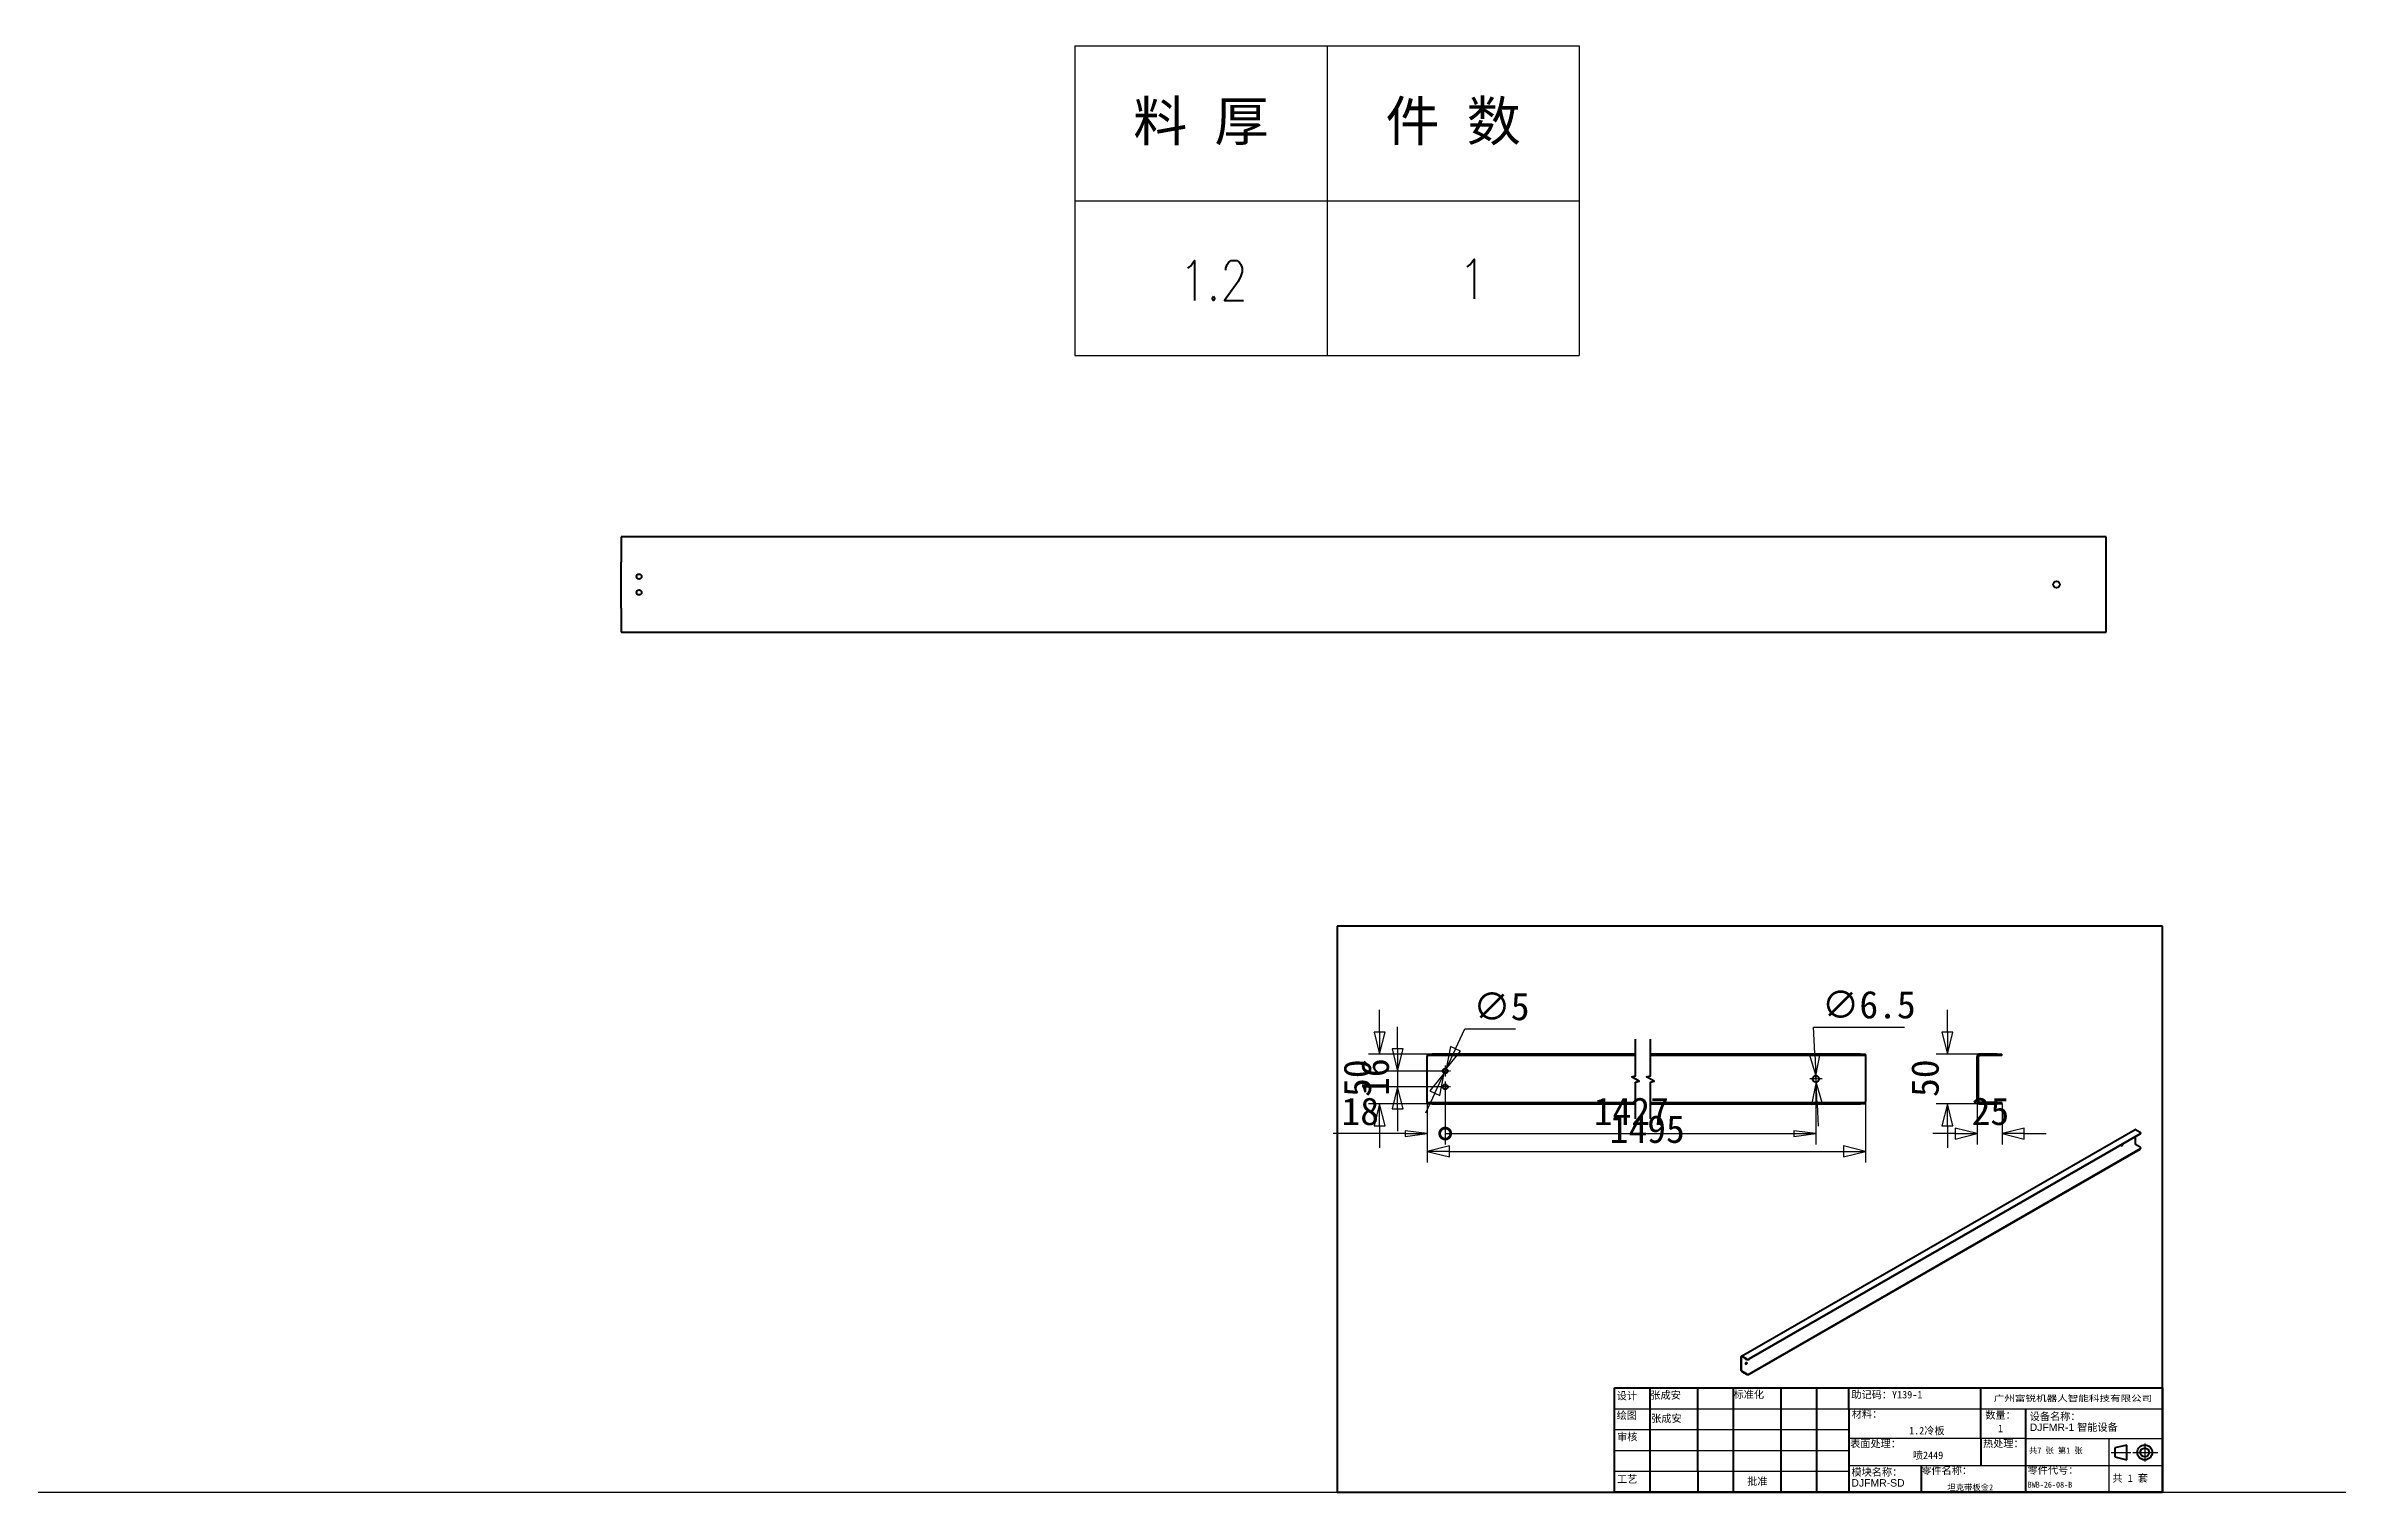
# Model space of a CAD drawing. Header units: millimetres. Extents: x 1521 to 290450, y -90694 to 6693.
# Drawn here: x 11420 to 13728, y -5627 to -4170 of the extents above; entities that cross this region are included whole.
import ezdxf
from ezdxf.enums import TextEntityAlignment as Align

# ---------------------------------------------------------------- set-up
doc = ezdxf.new("R2010")
doc.units = ezdxf.units.MM
doc.linetypes.add('CHAIN', pattern=[0.3543, 0.2362, -0.0295, 0.0591, -0.0295])
doc.layers.add('中心标记 (ISO)', color=1, linetype='Continuous', lineweight=25, true_color=0xff0000)
doc.layers.add('尺寸 (ISO)', color=5, linetype='Continuous', lineweight=25, true_color=0x0000ff)
for name, color, linetype, lineweight in [('可见 (ISO)', 7, 'Continuous', 50), ('图框 (ISO)', 7, 'Continuous', 70), ('折线 (ISO)', 7, 'Continuous', 50), ('标题 (ISO)', 7, 'Continuous', 50), ('符号 (ISO)', 7, 'Continuous', 25)]:
    doc.layers.add(name, color=color, linetype=linetype, lineweight=lineweight)
doc.styles.add('DIM', font='romans.shx', dxfattribs={"width": 0.8, "bigfont": 'bigfont.shx'})
doc.styles.get("Standard").update_dxf_attribs({"font": 'arial.ttf'})
doc.styles.add('文本样式126', font='simfang.ttf', dxfattribs={"width": 1.3})
doc.styles.add('文本样式19', font='tahoma.ttf')
doc.styles.add('文本样式91', font='simfang.ttf')
doc.styles.add('注释文本 (ISO)', font='simfang.ttf')
doc.dimstyles.new('默认 (GB)', dxfattribs={"dimscale": 11.111111, "dimtxt": 2.5, "dimasz": 2, "dimexe": 1, "dimexo": 0, "dimgap": 0.75, "dimtad": 1, "dimtoh": 1, "dimrnd": 1e-08, "dimdsep": 46, "dimtxsty": '注释文本 (ISO)', "dimblk": 'Filled-2', "dimcen": 0.09, "dimdle": 10, "dimclrd": 256, "dimclre": 256, "dimclrt": 256, "dimaunit": 1, "dimadec": 3, "dimazin": 2, "dimtfac": 0.52, "dimtmove": 0, "dimatfit": 3, "dimldrblk": 'Filled-1', "dimfxl": 0, "dimtolj": 1, "dimlwd": -1, "dimlwe": -1, "dimarcsym": 0})

# ---------------------------------------------------------------- blocks, each defined once
blk = doc.blocks.new('图框 A3-A4')
at = {"layer": '图框 (ISO)'}
for p, q in [((287, 200), (10, 200)), ((10, 200), (10, 10)), ((287, 10), (287, 200)), ((10, 10), (287, 10))]:
    blk.add_line(p, q, dxfattribs=at)
blk = doc.blocks.new('标题栏 GB1')
at = {"layer": '标题 (ISO)'}
for p, q in [((194.57, 65.23), (194.57, 72.23)), ((194.57, 72.23), (378.57, 72.23)), ((206.57, 65.23), (206.57, 72.23)), ((222.57, 65.23), (222.57, 72.23)), ((234.57, 65.23), (234.57, 72.23)), ((250.57, 65.23), (250.57, 72.23)), ((262.57, 65.23), (262.57, 72.23)), ((273.31, 65.23), (273.31, 72.23)), ((317.57, 65.23), (317.57, 72.23)), ((378.57, 72.23), (378.57, 65.23)), ((194.57, 37.23), (194.57, 65.23)), ((206.57, 37.23), (206.57, 65.23)), ((222.57, 44.23), (222.57, 65.23)), ((234.57, 37.23), (234.57, 65.23)), ((250.57, 37.23), (250.57, 65.23)), ((262.57, 37.23), (262.57, 65.23)), ((273.31, 65.23), (273.31, 37.23)), ((317.57, 55.23), (317.57, 65.23)), ((378.57, 65.23), (378.57, 37.23)), ((317.57, 55.23), (317.57, 46.23)), ((297.57, 46.23), (297.57, 37.23)), ((366.57, 53.06), (362.57, 52.06)), ((362.57, 52.06), (362.57, 49.06)), ((362.57, 49.06), (366.57, 48.06)), ((366.57, 48.06), (366.57, 53.06)), ((222.57, 44.23), (222.57, 37.23)), ((378.57, 37.23), (194.57, 37.23))]:
    blk.add_line(p, q, dxfattribs=at)
at = {"layer": '标题 (ISO)', "lineweight": 25}
for p, q in [((194.57, 65.23), (273.31, 65.23)), ((273.31, 65.23), (378.57, 65.23)), ((194.57, 58.23), (273.31, 58.23)), ((332.57, 55.23), (273.31, 55.23)), ((332.57, 55.23), (378.57, 55.23)), ((360.57, 55.23), (360.57, 46.23)), ((194.57, 51.23), (273.31, 51.23)), ((273.31, 46.23), (378.57, 46.23)), ((360.57, 46.23), (360.57, 37.23)), ((361.32, 50.56), (367.88, 50.56)), ((368.55, 50.56), (370.07, 50.56)), ((370.07, 50.56), (376.97, 50.56)), ((372.58, 53.56), (372.58, 47.56)), ((194.57, 44.23), (273.31, 44.23))]:
    blk.add_line(p, q, dxfattribs=at)
at = {"layer": '标题 (ISO)', "lineweight": 50}
blk.add_line((332.57, 65.23), (332.57, 37.23), dxfattribs=at)
at = {"layer": '标题 (ISO)'}
for radius in [2.5, 1.5]:
    blk.add_circle((372.57, 50.56), radius, dxfattribs=at)
at = {"layer": '标题 (ISO)', "style": '文本样式126', "width": 1.3}
blk.add_text('广州富锐机器人智能科技有限公司', height=2, dxfattribs=at).set_placement((348.5, 68.73), align=Align.MIDDLE_CENTER)
at = {"layer": '标题 (ISO)', "char_height": 2.5, "style": '注释文本 (ISO)'}
for s, insert, attachment_point in [('\\f仿宋|b0|i0;设计', (195.38, 70.83), 1), ('张成安', (206.66, 71.05), 1), ('\\f仿宋|b0|i0;标准化', (234.57, 71.28), 1), ('助记码：Y139-1', (274.11, 71.21), 1), ('\\f仿宋|b0|i0;绘图', (195.35, 64.28), 1), ('张成安', (206.92, 63.22), 1), ('\\f仿宋|b0|i0;材料：', (274.24, 64.72), 1), ('\\f仿宋|b0|i0;数量：', (319.04, 64.37), 1), ('\\f仿宋|b0|i0;审核', (195.48, 57.07), 1), ('\\f仿宋|b0|i0;热处理：', (318.29, 54.82), 1), ('\\f仿宋|b0|i0;零件名称：', (297.57, 45.8), 1), ('\\f仿宋|b0|i0;零件代号：', (333.25, 45.9), 1), ('\\f仿宋|b0|i0;批准', (242.57, 40.73), 5)]:
    blk.add_mtext(s, dxfattribs=dict(at, insert=insert, attachment_point=attachment_point))
at = {"layer": '标题 (ISO)', "char_height": 2.5, "attachment_point": 1, "line_spacing_factor": 0.872369, "style": '注释文本 (ISO)'}
for s, insert in [('设备名称：\\P\\fArial|b0|i0;\\H2.5000;DJFMR-1 智能设备', (333.96, 63.91)), ('模块名称：\\P\\fArial|b0|i0;\\H2.5000;DJFMR-SD', (274.14, 45.23))]:
    blk.add_mtext(s, dxfattribs=dict(at, insert=insert))
at = {"layer": '标题 (ISO)', "char_height": 2.5, "attachment_point": 1, "style": '注释文本 (ISO)'}
for s, insert, width in [('\\f仿宋|b0|i0;表面处理：', (273.7, 54.78), 18.7135), ('\\f仿宋|b0|i0;工艺', (195.45, 42.85), 7.4854), ('  共 1 套', (358.32, 43.18), 17.7919)]:
    blk.add_mtext(s, dxfattribs=dict(at, insert=insert, width=width))
at = {"layer": '标题 (ISO)', "insert": (333.72, 52.22), "char_height": 2, "width": 27.2374, "attachment_point": 1, "line_spacing_factor": 0.856364, "style": '注释文本 (ISO)'}
blk.add_mtext('\\f仿宋|b0|i0;\\H2.0000;共7 张 第1 张', dxfattribs=at)
at = {"layer": '标题 (ISO)'}
for tag, p, height, style in [('材料_001', (273.82, 56.78), 2.5, '注释文本 (ISO)'), ('零件代号_001', (297.34, 38.19), 2, '文本样式91'), ('描述_001', (333.22, 38.74), 2, '文本样式91')]:
    blk.add_attdef(tag, p, '', height=height, dxfattribs=dict(at, style=style))
at = {"layer": '标题 (ISO)', "style": '文本样式91'}
blk.add_attdef('热处理', text='', height=2, dxfattribs=at).set_placement((318.2, 50.63), align=Align.TOP_LEFT)
at = {"layer": '标题 (ISO)', "style": '文本样式19'}
for tag, p in [('工程核准人', (256.57, 40.73)), ('工程批准日期', (267.94, 40.73))]:
    blk.add_attdef(tag, text='', height=1, dxfattribs=at).set_placement(p, align=Align.MIDDLE_CENTER)
blk = doc.blocks.new('Filled-2')
at = {"color": 0}
for p, q in [((0, 0), (-1, 0.25)), ((-1, 0.25), (-1, -0.25)), ((-1, 0), (0, 0)), ((-1, -0.25), (0, 0))]:
    blk.add_line(p, q, dxfattribs=at)
at = {"color": 0, "flags": 128}
blk.add_lwpolyline([(-1, -0.25), (0, 0), (-1, 0.25), (-1, -0.25)], dxfattribs=at)
at = {"color": 0}
blk.add_solid([(-1, -0.25), (0, 0), (-1, 0.25), (-1, -0.25)], dxfattribs=at)
blk = doc.blocks.new('*D263')
at = {"layer": 'Defpoints', "color": 0, "transparency": 16777216}
for p in [(13364.4, -5233.5), (13389.4, -5235.9), (13364.4, -5265.9)]:
    blk.add_point(p, dxfattribs=at)
at = {"layer": '尺寸 (ISO)', "transparency": 16777216}
for p, q in [((13364.4, -5233.5), (13364.4, -5277)), ((13389.4, -5235.9), (13389.4, -5277)), ((13342.1, -5265.9), (13319.9, -5265.9)), ((13411.6, -5265.9), (13433.8, -5265.9))]:
    blk.add_line(p, q, dxfattribs=at)
at = {"layer": '尺寸 (ISO)', "transparency": 16777216, "xscale": 22.22222222222222, "yscale": 22.22222222222222, "zscale": 22.22222222222222}
blk.add_blockref('Filled-2', (13364.4, -5265.9), dxfattribs=at)
at = {"layer": '尺寸 (ISO)', "transparency": 16777216, "xscale": 22.22222222222222, "yscale": 22.22222222222222, "zscale": 22.22222222222222, "rotation": 180}
blk.add_blockref('Filled-2', (13389.4, -5265.9), dxfattribs=at)
at = {"layer": '尺寸 (ISO)', "transparency": 16777216, "insert": (13358.8, -5229.5), "char_height": 27.78, "attachment_point": 1, "style": '注释文本 (ISO)'}
blk.add_mtext('\\A1;25', dxfattribs=at)
blk = doc.blocks.new('Filled-1')
at = {"color": 0}
for p, q in [((0, 0), (-1, 0.125)), ((-1, 0.125), (-1, -0.125)), ((-1, 0), (0, 0)), ((-1, -0.125), (0, 0))]:
    blk.add_line(p, q, dxfattribs=at)
at = {"color": 0, "flags": 128}
blk.add_lwpolyline([(-1, -0.125), (0, 0), (-1, 0.125), (-1, -0.125)], dxfattribs=at)
at = {"color": 0}
blk.add_solid([(-1, -0.125), (0, 0), (-1, 0.125), (-1, -0.125)], dxfattribs=at)
blk = doc.blocks.new('_DotSmall')
at = {"color": 0, "linetype": 'ByBlock', "const_width": 0.5}
blk.add_lwpolyline([(-0.0625, 0, 1), (0.0625, 0, 1)], format="xyb", close=True, dxfattribs=at)
blk = doc.blocks.new('*D264')
at = {"layer": 'Defpoints', "color": 0, "transparency": 16777216}
for p in [(12810.8, -5233.5), (12828.8, -5218.9), (12828.8, -5265.9)]:
    blk.add_point(p, dxfattribs=at)
at = {"layer": '尺寸 (ISO)', "transparency": 16777216}
for p, q in [((12810.8, -5233.5), (12810.8, -5277)), ((12828.8, -5218.9), (12828.8, -5277)), ((12788.6, -5265.9), (12716, -5265.9)), ((12828.8, -5265.9), (12873.2, -5265.9))]:
    blk.add_line(p, q, dxfattribs=at)
at = {"layer": '尺寸 (ISO)', "transparency": 16777216, "xscale": 22.22222222222222, "yscale": 22.22222222222222, "zscale": 22.22222222222222, "rotation": 180}
blk.add_blockref('_DotSmall', (12828.8, -5265.9), dxfattribs=at)
at = {"layer": '尺寸 (ISO)', "transparency": 16777216, "xscale": 22.22222222222222, "yscale": 22.22222222222222, "zscale": 22.22222222222222}
blk.add_blockref('Filled-1', (12810.8, -5265.9), dxfattribs=at)
at = {"layer": '尺寸 (ISO)', "transparency": 16777216, "insert": (12724.4, -5229.5), "char_height": 27.78, "attachment_point": 1, "style": '注释文本 (ISO)'}
blk.add_mtext('\\A1;18', dxfattribs=at)
blk = doc.blocks.new('*D265')
at = {"layer": 'Defpoints', "color": 0, "transparency": 16777216}
for p in [(13202, -5210.9), (12828.8, -5218.9), (13202, -5265.9)]:
    blk.add_point(p, dxfattribs=at)
at = {"layer": '尺寸 (ISO)', "transparency": 16777216}
for p, q in [((13202, -5210.9), (13202, -5277)), ((12828.8, -5218.9), (12828.8, -5277)), ((12828.8, -5265.9), (13179.8, -5265.9))]:
    blk.add_line(p, q, dxfattribs=at)
at = {"layer": '尺寸 (ISO)', "transparency": 16777216, "xscale": 22.22222222222222, "yscale": 22.22222222222222, "zscale": 22.22222222222222, "rotation": 180}
blk.add_blockref('_DotSmall', (12828.8, -5265.9), dxfattribs=at)
at = {"layer": '尺寸 (ISO)', "transparency": 16777216, "xscale": 22.22222222222222, "yscale": 22.22222222222222, "zscale": 22.22222222222222}
blk.add_blockref('Filled-1', (13202, -5265.9), dxfattribs=at)
at = {"layer": '尺寸 (ISO)', "transparency": 16777216, "insert": (12978.4, -5229.5), "char_height": 27.78, "attachment_point": 1, "style": '注释文本 (ISO)'}
blk.add_mtext('\\A1;1427', dxfattribs=at)
blk = doc.blocks.new('*D266')
at = {"layer": 'Defpoints', "color": 0, "transparency": 16777216}
for p in [(12810.8, -5233.5), (13252, -5233.5), (13252, -5283.9)]:
    blk.add_point(p, dxfattribs=at)
at = {"layer": '尺寸 (ISO)', "transparency": 16777216}
for p, q in [((12810.8, -5233.5), (12810.8, -5295)), ((13252, -5233.5), (13252, -5295)), ((12833, -5283.9), (13229.8, -5283.9))]:
    blk.add_line(p, q, dxfattribs=at)
at = {"layer": '尺寸 (ISO)', "transparency": 16777216, "xscale": 22.22222222222222, "yscale": 22.22222222222222, "zscale": 22.22222222222222, "rotation": 180}
blk.add_blockref('Filled-2', (12810.8, -5283.9), dxfattribs=at)
at = {"layer": '尺寸 (ISO)', "transparency": 16777216, "xscale": 22.22222222222222, "yscale": 22.22222222222222, "zscale": 22.22222222222222}
blk.add_blockref('Filled-2', (13252, -5283.9), dxfattribs=at)
at = {"layer": '尺寸 (ISO)', "transparency": 16777216, "insert": (12994.4, -5247.5), "char_height": 27.78, "attachment_point": 1, "style": '注释文本 (ISO)'}
blk.add_mtext('\\A1;1495', dxfattribs=at)
blk = doc.blocks.new('*D267')
at = {"layer": 'Defpoints', "color": 0, "transparency": 16777216}
for p in [(12762.8, -5185.9), (12815.8, -5185.9), (12815.8, -5235.9)]:
    blk.add_point(p, dxfattribs=at)
at = {"layer": '尺寸 (ISO)', "transparency": 16777216}
for p, q in [((12762.8, -5163.7), (12762.8, -5141.4)), ((12815.8, -5185.9), (12751.7, -5185.9)), ((12815.8, -5235.9), (12751.7, -5235.9)), ((12762.8, -5258.1), (12762.8, -5280.3))]:
    blk.add_line(p, q, dxfattribs=at)
at = {"layer": '尺寸 (ISO)', "transparency": 16777216, "xscale": 22.22222222222222, "yscale": 22.22222222222222, "zscale": 22.22222222222222}
for p, rotation in [((12762.8, -5185.9), 270), ((12762.8, -5235.9), 90)]:
    blk.add_blockref('Filled-2', p, dxfattribs=dict(at, rotation=rotation))
at = {"layer": '尺寸 (ISO)', "transparency": 16777216, "insert": (12726.4, -5229), "char_height": 27.78, "attachment_point": 1, "rotation": 90, "style": '注释文本 (ISO)'}
blk.add_mtext('\\A1;50', dxfattribs=at)
blk = doc.blocks.new('*D268')
at = {"layer": 'Defpoints', "color": 0, "transparency": 16777216}
for p in [(12828.8, -5202.9), (12780.8, -5218.9), (12828.8, -5218.9)]:
    blk.add_point(p, dxfattribs=at)
at = {"layer": '尺寸 (ISO)', "transparency": 16777216}
for p, q in [((12780.8, -5180.7), (12780.8, -5158.4)), ((12828.8, -5202.9), (12769.7, -5202.9)), ((12780.8, -5202.9), (12780.8, -5218.9)), ((12828.8, -5218.9), (12769.7, -5218.9)), ((12780.8, -5241.1), (12780.8, -5263.3))]:
    blk.add_line(p, q, dxfattribs=at)
at = {"layer": '尺寸 (ISO)', "transparency": 16777216, "xscale": 22.22222222222222, "yscale": 22.22222222222222, "zscale": 22.22222222222222}
for p, rotation in [((12780.8, -5202.9), 270), ((12780.8, -5218.9), 90)]:
    blk.add_blockref('Filled-2', p, dxfattribs=dict(at, rotation=rotation))
at = {"layer": '尺寸 (ISO)', "transparency": 16777216, "insert": (12744.4, -5227.9), "char_height": 27.78, "attachment_point": 1, "rotation": 90, "style": '注释文本 (ISO)'}
blk.add_mtext('\\A1;16', dxfattribs=at)
blk = doc.blocks.new('*D269')
at = {"layer": 'Defpoints', "color": 0, "transparency": 16777216}
for p in [(13201.9, -5207.6), (13202.2, -5214.1)]:
    blk.add_point(p, dxfattribs=at)
at = {"layer": '尺寸 (ISO)', "transparency": 16777216}
for p, q in [((13200.9, -5185.4), (13199.6, -5158.7)), ((13199.6, -5158.7), (13291.3, -5158.7)), ((13202.2, -5214.1), (13201.9, -5207.6)), ((13203.2, -5236.3), (13204.2, -5258.5))]:
    blk.add_line(p, q, dxfattribs=at)
at = {"layer": '尺寸 (ISO)', "transparency": 16777216, "xscale": 22.22222222222222, "yscale": 22.22222222222222, "zscale": 22.22222222222222}
for p, rotation in [((13201.9, -5207.6), 272.6141940548302), ((13202.2, -5214.1), 92.61419405483021)]:
    blk.add_blockref('Filled-2', p, dxfattribs=dict(at, rotation=rotation))
at = {"layer": '尺寸 (ISO)', "transparency": 16777216, "insert": (13208, -5122.1), "char_height": 27.78, "attachment_point": 1, "style": '注释文本 (ISO)'}
blk.add_mtext('\\A1;∅6.5', dxfattribs=at)
blk = doc.blocks.new('*D270')
at = {"layer": 'Defpoints', "color": 0, "transparency": 16777216}
for p in [(12827.7, -5205.2), (12829.9, -5200.6)]:
    blk.add_point(p, dxfattribs=at)
at = {"layer": '尺寸 (ISO)', "transparency": 16777216}
for p, q in [((12839.3, -5180.5), (12848.7, -5160.4)), ((12848.7, -5160.4), (12899.7, -5160.4)), ((12827.7, -5205.2), (12829.9, -5200.6)), ((12818.3, -5225.3), (12808.9, -5245.4))]:
    blk.add_line(p, q, dxfattribs=at)
at = {"layer": '尺寸 (ISO)', "transparency": 16777216, "xscale": 22.22222222222222, "yscale": 22.22222222222222, "zscale": 22.22222222222222}
for p, rotation in [((12829.9, -5200.6), 244.9754481591985), ((12827.7, -5205.2), 64.97544815919848)]:
    blk.add_blockref('Filled-2', p, dxfattribs=dict(at, rotation=rotation))
at = {"layer": '尺寸 (ISO)', "transparency": 16777216, "insert": (12857, -5123.9), "char_height": 27.78, "attachment_point": 1, "style": '注释文本 (ISO)'}
blk.add_mtext('\\A1;∅5', dxfattribs=at)
blk = doc.blocks.new('*D271')
at = {"layer": 'Defpoints', "color": 0, "transparency": 16777216}
for p in [(13366.8, -5185.9), (13334.4, -5235.9), (13366.8, -5235.9)]:
    blk.add_point(p, dxfattribs=at)
at = {"layer": '尺寸 (ISO)', "transparency": 16777216}
for p, q in [((13334.4, -5163.7), (13334.4, -5141.4)), ((13366.8, -5185.9), (13323.2, -5185.9)), ((13366.8, -5235.9), (13323.2, -5235.9)), ((13334.4, -5258.1), (13334.4, -5280.3))]:
    blk.add_line(p, q, dxfattribs=at)
at = {"layer": '尺寸 (ISO)', "transparency": 16777216, "xscale": 22.22222222222222, "yscale": 22.22222222222222, "zscale": 22.22222222222222}
for p, rotation in [((13334.4, -5185.9), 270), ((13334.4, -5235.9), 90)]:
    blk.add_blockref('Filled-2', p, dxfattribs=dict(at, rotation=rotation))
at = {"layer": '尺寸 (ISO)', "transparency": 16777216, "insert": (13297.9, -5229), "char_height": 27.78, "attachment_point": 1, "rotation": 90, "style": '注释文本 (ISO)'}
blk.add_mtext('\\A1;50', dxfattribs=at)
blk = doc.blocks.new('*T23')
at = {"color": 0, "linetype": 'ByBlock', "lineweight": -2, "transparency": 16777216}
for p, q in [((0, 0), (127, 0)), ((0, 0), (0, -78)), ((63.5, 0), (63.5, -78)), ((127, 0), (127, -78)), ((0, -39), (127, -39)), ((0, -78), (127, -78))]:
    blk.add_line(p, q, dxfattribs=at)
at = {"color": 0, "transparency": 16777216, "char_height": 10, "width": 60.5, "attachment_point": 5}
for s, insert in [('{\\fSimSun|b0|i0|c134|p2;料 厚}', (31.75, -19.5)), ('{\\fSimSun|b0|i0|c134|p2;件 数}', (95.25, -19.5))]:
    blk.add_mtext(s, dxfattribs=dict(at, insert=insert))
blk = doc.blocks.new('拆图参数')
blk.add_blockref('*T23', (-63.5, 78))
at = {"style": 'DIM', "width": 0.8}
blk.add_attdef('6', text='', height=10, dxfattribs=at).set_placement((-37.13, 18.91), align=Align.MIDDLE_LEFT)
blk.add_attdef('1', text='', height=10, dxfattribs=at).set_placement((36.65, 19.27), align=Align.MIDDLE_CENTER)

msp = doc.modelspace()

# ---------------------------------------------------------------- linework, layer by layer
msp.add_line((2367.9154, -5627.0721), (25519.491, -5627.0721))
at = {"layer": '中心标记 (ISO)', "linetype": 'CHAIN', "ltscale": 4.074327}
for p, q in [((12834.2948, -5202.8895), (12823.2948, -5202.8895)), ((12828.7948, -5197.3895), (12828.7948, -5208.3895)), ((12828.7948, -5213.3895), (12828.7948, -5224.3895)), ((12834.2948, -5218.8895), (12823.2948, -5218.8895))]:
    msp.add_line(p, q, dxfattribs=at)
at = {"layer": '中心标记 (ISO)', "linetype": 'CHAIN', "ltscale": 4.629931}
for p, q in [((13208.262, -5210.8895), (13195.762, -5210.8895)), ((13202.012, -5204.6395), (13202.012, -5217.1395))]:
    msp.add_line(p, q, dxfattribs=at)
at = {"layer": '可见 (ISO)'}
for p, q in [((11999.1964, -4664.7625), (11999.1964, -4689.0625)), ((13494.1964, -4664.7625), (11999.1964, -4664.7625)), ((13494.1964, -4760.9625), (13494.1964, -4664.7625)), ((11999.1964, -4689.0625), (11999.1964, -4690.2625)), ((11999.1964, -4735.4625), (11999.1964, -4690.2625)), ((11999.1964, -4736.6625), (11999.1964, -4735.4625)), ((11999.1964, -4736.6625), (11999.1964, -4760.9625)), ((11999.1964, -4760.9625), (13494.1964, -4760.9625)), ((12810.7948, -5185.8895), (12815.7948, -5185.8895)), ((12810.7948, -5185.8895), (12810.7948, -5187.0895)), ((12815.7948, -5187.0895), (12810.7948, -5187.0895)), ((12810.7948, -5187.0895), (12810.7948, -5188.2895)), ((12810.7948, -5233.4895), (12810.7948, -5188.2895)), ((13020.363, -5185.8895), (12815.7948, -5185.8895)), ((13020.363, -5187.0895), (12815.7948, -5187.0895)), ((13247.012, -5185.8895), (13035.363, -5185.8895)), ((13247.012, -5187.0895), (13035.363, -5187.0895)), ((13247.012, -5185.8895), (13252.012, -5185.8895)), ((13252.012, -5187.0895), (13247.012, -5187.0895)), ((13252.012, -5187.0895), (13252.012, -5185.8895)), ((13252.012, -5187.0895), (13252.012, -5188.2895)), ((13252.012, -5188.2895), (13252.012, -5233.4895)), ((13364.3513, -5233.4895), (13364.3513, -5188.2895)), ((13365.5513, -5233.4895), (13365.5513, -5188.2895)), ((13384.3513, -5185.8895), (13366.7513, -5185.8895)), ((13384.3513, -5187.0895), (13366.7513, -5187.0895)), ((13384.3513, -5185.8895), (13389.3513, -5185.8895)), ((13389.3513, -5187.0895), (13384.3513, -5187.0895)), ((13389.3513, -5187.0895), (13389.3513, -5185.8895)), ((12810.7948, -5234.6895), (12810.7948, -5233.4895)), ((12810.7948, -5234.6895), (12815.7948, -5234.6895)), ((12810.7948, -5234.6895), (12810.7948, -5235.8895)), ((12815.7948, -5235.8895), (12810.7948, -5235.8895)), ((12815.7948, -5234.6895), (13020.363, -5234.6895)), ((12815.7948, -5235.8895), (13020.363, -5235.8895)), ((13035.363, -5234.6895), (13247.012, -5234.6895)), ((13035.363, -5235.8895), (13247.012, -5235.8895)), ((13247.012, -5234.6895), (13252.012, -5234.6895)), ((13252.012, -5235.8895), (13247.012, -5235.8895)), ((13252.012, -5234.6895), (13252.012, -5233.4895)), ((13252.012, -5235.8895), (13252.012, -5234.6895)), ((13384.3513, -5234.6895), (13366.7513, -5234.6895)), ((13366.7513, -5235.8895), (13384.3513, -5235.8895)), ((13384.3513, -5234.6895), (13389.3513, -5234.6895)), ((13389.3513, -5235.8895), (13384.3513, -5235.8895)), ((13389.3513, -5235.8895), (13389.3513, -5234.6895)), ((13126.9468, -5490.1288), (13523.3686, -5261.8447)), ((13523.8177, -5261.8889), (13528.4846, -5264.5763)), ((13528.4846, -5266.1033), (13134.7145, -5492.8604)), ((13528.4846, -5266.4712), (13134.7145, -5493.2283)), ((13134.7145, -5507.8216), (13528.4846, -5281.0644)), ((13134.7145, -5508.1895), (13528.4846, -5281.4323)), ((13523.4995, -5269.342), (13523.4995, -5276.2988)), ((13528.4846, -5279.5375), (13523.8177, -5276.85)), ((13529.0338, -5265.7077), (13529.0338, -5265.3398)), ((13529.0338, -5280.301), (13529.0338, -5280.6688)), ((13126.7596, -5504.3997), (13126.7596, -5490.5423)), ((13127.0778, -5504.5829), (13127.0778, -5490.7255)), ((13132.0629, -5492.8604), (13127.396, -5490.173)), ((13132.0629, -5493.2283), (13127.396, -5490.5408)), ((13132.0629, -5507.8216), (13127.396, -5505.1341)), ((13127.396, -5505.502), (13132.0629, -5508.1895))]:
    msp.add_line(p, q, dxfattribs=at)
for centre, radius in [((12017.1964, -4704.8625), 2.5), ((12017.1964, -4720.8625), 2.5), ((13444.1964, -4712.8625), 3.25), ((12828.7948, -5202.8895), 2.5), ((13202.012, -5210.8895), 3.25), ((12828.7948, -5218.8895), 2.5)]:
    msp.add_circle(centre, radius, dxfattribs=at)
for centre, radius, start, end in [((13366.7513, -5188.2895), 2.4, 90, 180), ((13366.7513, -5188.2895), 1.2, 90, 180), ((13366.7513, -5233.4895), 2.4, 180, 270), ((13366.7513, -5233.4895), 1.2, 180, 270)]:
    msp.add_arc(centre, radius, start, end, dxfattribs=at)
for centre, major_axis, ratio, start_param, end_param in [((13523.8177, -5262.6246), (-0.4491, 0.7799), 0.578093116, 5.499720852, 6.283185307), ((13510.2413, -5277.005), (-0.6082, -1.0561), 0.578093116, 5.467582903, 8.665716621), ((13509.9231, -5276.8218), (-0.6082, -1.0561), 0.578093116, 0.263625165, 2.00783427), ((13523.8177, -5276.4821), (-0.2246, 0.39), 0.578093116, 0.787331872, 2.358128199), ((13527.1588, -5265.3398), (1.875, 0), 0.575861701, 5.497787144, 7.068583471), ((13527.1588, -5265.7077), (1.875, 0), 0.575861701, 5.497787144, 6.283185307), ((13527.1588, -5280.301), (1.875, 0), 0.575861701, 5.497787144, 7.068583471), ((13527.1588, -5280.6688), (1.875, 0), 0.575861701, 5.497787144, 6.283185307), ((13127.396, -5490.9087), (-0.4491, 0.7799), 0.578093116, 5.499720852, 7.070517179), ((13127.396, -5490.9087), (-0.2246, 0.39), 0.578093116, 5.499720852, 7.070517179), ((13131.8507, -5492.453), (-0.4678, -0.8124), 0.578093116, 5.36060645, 7.205764165), ((13127.396, -5504.7662), (0.4491, -0.7799), 0.578093116, 3.928924525, 5.499720852), ((13127.396, -5504.7662), (-0.2246, 0.39), 0.578093116, 0.787331872, 2.358128199), ((13131.5326, -5492.2698), (-0.4678, -0.8124), 0.578093116, 0.345595292, 0.922578857), ((13131.5326, -5497.1751), (-0.4678, -0.8124), 0.578093116, 0.345595292, 2.795997362), ((13133.3887, -5492.097), (-1.875, 0), 0.575861701, 0.785398163, 2.35619449), ((13133.3887, -5492.4648), (1.875, 0), 0.575861701, 3.926990817, 5.497787144), ((13133.3887, -5507.0581), (-1.875, 0), 0.575861701, 0.785398163, 2.35619449), ((13133.3887, -5507.426), (1.875, 0), 0.575861701, 3.926990817, 5.497787144)]:
    msp.add_ellipse(centre, major_axis=major_axis, ratio=ratio, start_param=start_param, end_param=end_param, dxfattribs=at)
msp.add_ellipse((13131.8507, -5497.3583), major_axis=(0.4678, 0.8124), ratio=0.578093116, dxfattribs=at)
at = {"layer": '折线 (ISO)', "flags": 128}
for points in [[(13020.363, -5250.8895), (13020.363, -5214.0594), (13024.113, -5213.0546), (13016.613, -5208.7245), (13020.363, -5207.7197), (13020.363, -5170.8895)], [(13035.363, -5250.8895), (13035.363, -5214.0594), (13039.113, -5213.0546), (13031.613, -5208.7245), (13035.363, -5207.7197), (13035.363, -5170.8895)]]:
    msp.add_lwpolyline(points, dxfattribs=at)

# ---------------------------------------------------------------- block references
at = {"xscale": 4, "yscale": 4, "zscale": 4}
msp.add_blockref('拆图参数', (12709.8206, -4482.3165), dxfattribs=at).add_auto_attribs({'1': '1', '6': '1.2'})
at = {"xscale": 3, "yscale": 3, "zscale": 3}
msp.add_blockref('图框 A3-A4', (12690.0976, -5657.0721), dxfattribs=at)
ref = msp.add_blockref('标题栏 GB1', (12415.3842, -5738.7477), dxfattribs=dict(xscale=3, yscale=3, zscale=3))
ref.add_attrib('零件代号_001', '坦克带板金2', (13334.376, -5625.252), dxfattribs={"layer": '标题 (ISO)', "height": 6, "style": '文本样式91'})
ref.add_attrib('描述_001', 'BWB-26-08-B', (13415.1899, -5622.5278), dxfattribs={"layer": '标题 (ISO)', "height": 6, "style": '文本样式91'})
ref.add_attrib('材料_001', '1.2冷板', (13295.828, -5568.8486), dxfattribs={"layer": '标题 (ISO)', "height": 7.5, "style": '注释文本 (ISO)'})

# ---------------------------------------------------------------- texts
at = {"layer": '符号 (ISO)', "insert": (13385.2864, -5559.2281), "char_height": 7.5, "attachment_point": 1, "style": '注释文本 (ISO)'}
msp.add_mtext('{1}', dxfattribs=at)
at = {"layer": '符号 (ISO)', "insert": (13299.6004, -5586.1894), "char_height": 7.5, "width": 48, "attachment_point": 1, "style": '注释文本 (ISO)'}
msp.add_mtext('{喷2449}', dxfattribs=at)

# ---------------------------------------------------------------- dimensions: what is measured, and where the dimension line sits
at = {"layer": '尺寸 (ISO)'}
for p1, p2, picture, middle in [((12827.7373, -5205.1549), (12829.8523, -5200.6242), '*D270', (12878.3616, -5160.3519)), ((13202.1603, -5214.1362), (13201.8638, -5207.6429), '*D269', (13249.655, -5158.686))]:
    dim = msp.add_diameter_dim_2p(p1=p1, p2=p2, dimstyle='默认 (GB)', override={"dimtih": 1, "dimdec": 2, "dimlfac": 1, "dimtp": 0, "dimtm": 0, "dimtdec": 3, "dimatfit": 2}, dxfattribs=at)
    dim.commit()
    dim.dimension.update_dxf_attribs({"geometry": picture, "text_midpoint": middle, "dimtype": 163})
for base, p1, p2, angle, override, picture, middle in [((12762.7948, -5185.8895), (12815.7948, -5235.8895), (12815.7948, -5185.8895), 270, {"dimtoh": 0, "dimdec": 2, "dimtp": 0, "dimtm": 0, "dimtdec": 3, "dimtofl": 0, "dimatfit": 1}, '*D267', (12762.7948, -5210.8895)), ((13334.3513, -5235.8895), (13366.7513, -5185.8895), (13366.7513, -5235.8895), 90, {"dimtoh": 0, "dimdec": 2, "dimtp": 0, "dimtm": 0, "dimtdec": 3, "dimtofl": 0, "dimatfit": 1}, '*D271', (13334.3513, -5210.8895)), ((12780.7948, -5218.8895), (12828.7948, -5202.8895), (12828.7948, -5218.8895), 90, {"dimtoh": 0, "dimdec": 2, "dimtp": 0, "dimtm": 0, "dimtdec": 3, "dimtofl": 1, "dimatfit": 1}, '*D268', (12780.7948, -5210.8895)), ((12828.7948, -5265.8895), (12810.7948, -5233.4895), (12828.7948, -5218.8895), 180, {"dimtoh": 0, "dimdec": 2, "dimblk1": 'Filled-1', "dimblk2": 'DotSmall', "dimsah": 1, "dimdle": 0, "dimtp": 0, "dimtm": 0, "dimtdec": 3, "dimtofl": 0, "dimatfit": 2}, '*D264', (12741.1916, -5265.8895))]:
    dim = msp.add_linear_dim(base=base, p1=p1, p2=p2, angle=angle, dimstyle='默认 (GB)', override=override, dxfattribs=at)
    dim.commit()
    dim.dimension.update_dxf_attribs({"geometry": picture, "text_midpoint": middle, "dimtype": 160})
dim = msp.add_linear_dim(base=(13202.012, -5265.8895), p1=(12828.7948, -5218.8895), p2=(13202.012, -5210.8895), angle=180, text='1427', dimstyle='默认 (GB)', override={"dimtoh": 0, "dimdec": 2, "dimlfac": 3.82351, "dimblk1": 'DotSmall', "dimblk2": 'Filled-1', "dimsah": 1, "dimdle": 0, "dimtp": 0, "dimtm": 0, "dimtdec": 3, "dimtofl": 0, "dimatfit": 1}, dxfattribs=at)
dim.commit()
dim.dimension.update_dxf_attribs({"geometry": '*D265', "text_midpoint": (13015.4934, -5265.8895), "dimtype": 160})
dim = msp.add_linear_dim(base=(13252.012, -5283.8895), p1=(12810.7948, -5233.4895), p2=(13252.012, -5233.4895), text='1495', dimstyle='默认 (GB)', override={"dimtoh": 0, "dimdec": 2, "dimlfac": 3.388354, "dimtp": 0, "dimtm": 0, "dimtdec": 3, "dimtofl": 0, "dimatfit": 1}, dxfattribs=at)
dim.commit()
dim.dimension.update_dxf_attribs({"geometry": '*D266', "text_midpoint": (13031.4634, -5283.8895), "dimtype": 160})
dim = msp.add_linear_dim(base=(13364.3513, -5265.8895), p1=(13389.3513, -5235.8895), p2=(13364.3513, -5233.4895), dimstyle='默认 (GB)', override={"dimtoh": 0, "dimdec": 2, "dimtp": 0, "dimtm": 0, "dimtdec": 3, "dimtofl": 0, "dimatfit": 1}, dxfattribs=at)
dim.commit()
dim.dimension.update_dxf_attribs({"geometry": '*D263', "text_midpoint": (13376.8513, -5265.8895), "dimtype": 160})

doc.saveas('drawing.dxf')
